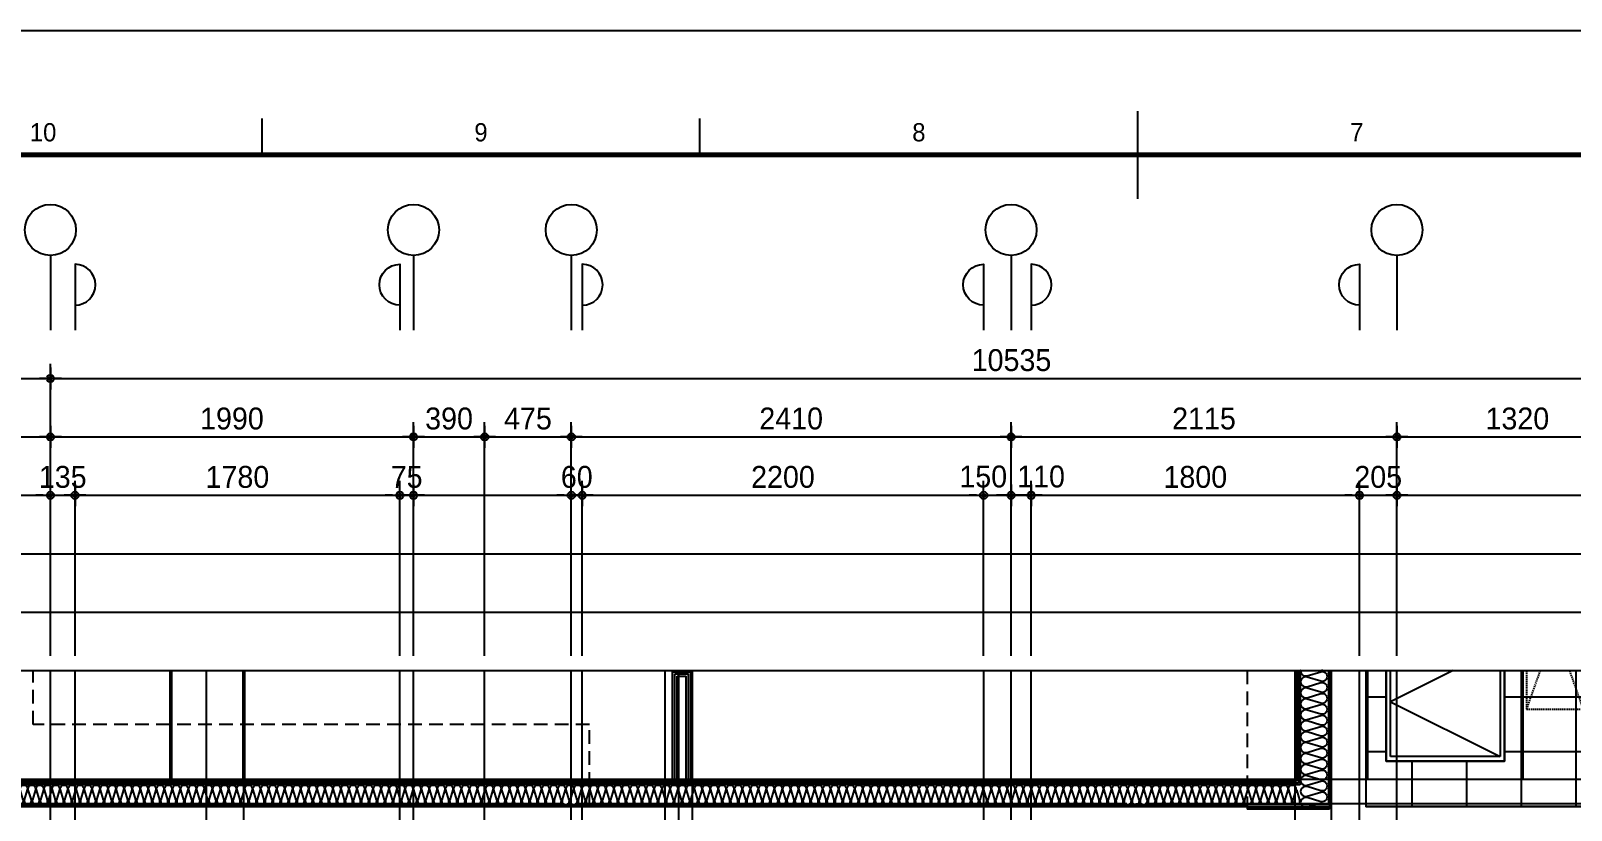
# Model space of a CAD drawing. Header units: millimetres. Extents: x -24416 to 92204, y -190080 to 23760.
# Drawn here: x 60927 to 69369, y -4271 to 0 of the extents above; entities that cross this region are included whole.
import ezdxf
from ezdxf.enums import TextEntityAlignment as Align
from ezdxf.xclip import XClip

# ---------------------------------------------------------------- set-up
doc = ezdxf.new("R2010")
doc.units = ezdxf.units.MM
doc.header["$LTSCALE"] = 50
doc.header["$XCLIPFRAME"] = 0
for name, pattern in [('AUDIT_D_220706163347-0', [0]), ('CEN', [62, 60, -1, 0, -1]), ('HD', [2.5, 1.5, -1]), ('HID', [2.3, 1.5, -0.8]), ('HIDDEN', [9.525, 6.35, -3.175])]:
    doc.linetypes.add(name, pattern=pattern)
doc.layers.get('defpoints').update_dxf_attribs({"color": 139})
for name, color, linetype in [('A-ELE8', 8, 'Continuous'), ('A-치수', 7, 'AUDIT_D_220706163347-0'), ('AA-BORD-FORM', 7, 'Continuous'), ('AA-BORD-TEXT', 3, 'Continuous'), ('AA-XXXX-DIMS', 7, 'Continuous'), ('CEN_CON', 1, 'CEN'), ('CEN_WALL', 12, 'CEN'), ('CONC', 2, 'Continuous'), ('dan1', 7, 'HID'), ('DIM', 7, 'AUDIT_D_220706163347-0'), ('ETC', 7, 'Continuous'), ('INS', 8, 'Continuous'), ('WAL_DRY', 7, 'Continuous'), ('바닥타일', 8, 'Continuous'), ('확장', 8, 'HIDDEN')]:
    doc.layers.add(name, color=color, linetype=linetype)
for name, color, linetype, plot in [('AA-XXXX-MC', 153, 'AUDIT_D_220706163347-0', False), ('Defpoint', 135, 'Continuous', False), ('MC', 135, 'Continuous', False)]:
    doc.layers.add(name, color=color, linetype=linetype, plot=plot)
doc.styles.add('HAUD01', font='Dotum.ttf')
doc.styles.add('맑은고딕', font='malgun.ttf', dxfattribs={"width": 0.9})
doc.dimstyles.new('DIM_40', dxfattribs={"dimscale": 40, "dimtxt": 3, "dimasz": 1, "dimexe": 2, "dimexo": 2, "dimgap": 1, "dimtad": 1, "dimdec": 0, "dimzin": 0, "dimdsep": 46, "dimtxsty": '맑은고딕', "dimblk1": 'DIMDOT', "dimblk2": 'DIMDOT', "dimsah": 1, "dimcen": 0.09, "dimdle": 2, "dimclrd": 7, "dimclre": 7, "dimclrt": 3, "dimadec": 0, "dimazin": 0, "dimtfac": 1, "dimtdec": 0, "dimtix": 1, "dimtmove": 2, "dimatfit": 3, "dimldrblk": 'DIMDOT', "dimfxl": 2, "dimtolj": 1, "dimtzin": 0, "dimarcsym": 0})

# ---------------------------------------------------------------- blocks, each defined once
blk = doc.blocks.new('DIMDOT')
at = {"layer": 'AA-XXXX-DIMS'}
for p, q in [((-1.5, 0), (1.5, 0)), ((0, -1.5), (0, 1.5))]:
    blk.add_line(p, q, dxfattribs=at)
for radius in [0.5, 0.25]:
    blk.add_circle((0, 0), radius, dxfattribs=at)
blk = doc.blocks.new('*D775')
at = {"layer": 'defpoints', "color": 0, "transparency": 16777216}
for p in [(21415, -25665.5), (10880, -27265.5), (21415, -27265.5)]:
    blk.add_point(p, dxfattribs=at)
at = {"layer": 'DIM', "color": 7, "lineweight": -2, "transparency": 16777216}
for p, q in [((10880, -27185.5), (10880, -25585.5)), ((21415, -27185.5), (21415, -25585.5)), ((10920, -25665.5), (21375, -25665.5))]:
    blk.add_line(p, q, dxfattribs=at)
at = {"layer": 'DIM', "color": 7, "lineweight": -2, "transparency": 16777216, "xscale": 40, "yscale": 40, "zscale": 40, "rotation": 180}
blk.add_blockref('DIMDOT', (10880, -25665.5), dxfattribs=at)
at = {"layer": 'DIM', "color": 7, "lineweight": -2, "transparency": 16777216, "xscale": 40, "yscale": 40, "zscale": 40}
blk.add_blockref('DIMDOT', (21415, -25665.5), dxfattribs=at)
at = {"layer": 'DIM', "color": 3, "transparency": 16777216, "insert": (16147.5, -25565.4), "char_height": 120, "attachment_point": 5, "style": 'HAUD01'}
blk.add_mtext('\\A1;10535', dxfattribs=at)
blk = doc.blocks.new('*D776')
at = {"layer": 'defpoints', "color": 0, "transparency": 16777216}
for p in [(12870, -25985.5), (10880, -27265.5), (12870, -27265.5)]:
    blk.add_point(p, dxfattribs=at)
at = {"layer": 'DIM', "color": 7, "lineweight": -2, "transparency": 16777216}
for p, q in [((10880, -27185.5), (10880, -25905.5)), ((12870, -27185.5), (12870, -25905.5)), ((10920, -25985.5), (12830, -25985.5))]:
    blk.add_line(p, q, dxfattribs=at)
at = {"layer": 'DIM', "color": 7, "lineweight": -2, "transparency": 16777216, "xscale": 40, "yscale": 40, "zscale": 40, "rotation": 180}
blk.add_blockref('DIMDOT', (10880, -25985.5), dxfattribs=at)
at = {"layer": 'DIM', "color": 7, "lineweight": -2, "transparency": 16777216, "xscale": 40, "yscale": 40, "zscale": 40}
blk.add_blockref('DIMDOT', (12870, -25985.5), dxfattribs=at)
at = {"layer": 'DIM', "color": 3, "transparency": 16777216, "insert": (11875, -25885.4), "char_height": 120, "attachment_point": 5, "style": 'HAUD01'}
blk.add_mtext('\\A1;1990', dxfattribs=at)
blk = doc.blocks.new('*D777')
at = {"layer": 'defpoints', "color": 0, "transparency": 16777216}
for p in [(13260, -25985.5), (12870, -27265.5), (13260, -27265.5)]:
    blk.add_point(p, dxfattribs=at)
at = {"layer": 'DIM', "color": 7, "lineweight": -2, "transparency": 16777216}
for p, q in [((12870, -27185.5), (12870, -25905.5)), ((13260, -27185.5), (13260, -25905.5)), ((12910, -25985.5), (13220, -25985.5))]:
    blk.add_line(p, q, dxfattribs=at)
at = {"layer": 'DIM', "color": 7, "lineweight": -2, "transparency": 16777216, "xscale": 40, "yscale": 40, "zscale": 40, "rotation": 180}
blk.add_blockref('DIMDOT', (12870, -25985.5), dxfattribs=at)
at = {"layer": 'DIM', "color": 7, "lineweight": -2, "transparency": 16777216, "xscale": 40, "yscale": 40, "zscale": 40}
blk.add_blockref('DIMDOT', (13260, -25985.5), dxfattribs=at)
at = {"layer": 'DIM', "color": 3, "transparency": 16777216, "insert": (13065, -25885.4), "char_height": 120, "attachment_point": 5, "style": 'HAUD01'}
blk.add_mtext('\\A1;390', dxfattribs=at)
blk = doc.blocks.new('*D778')
at = {"layer": 'defpoints', "color": 0, "transparency": 16777216}
for p in [(13735, -25985.5), (13260, -27265.5), (13735, -27265.5)]:
    blk.add_point(p, dxfattribs=at)
at = {"layer": 'DIM', "color": 7, "lineweight": -2, "transparency": 16777216}
for p, q in [((13260, -27185.5), (13260, -25905.5)), ((13735, -27185.5), (13735, -25905.5)), ((13300, -25985.5), (13695, -25985.5))]:
    blk.add_line(p, q, dxfattribs=at)
at = {"layer": 'DIM', "color": 7, "lineweight": -2, "transparency": 16777216, "xscale": 40, "yscale": 40, "zscale": 40, "rotation": 180}
blk.add_blockref('DIMDOT', (13260, -25985.5), dxfattribs=at)
at = {"layer": 'DIM', "color": 7, "lineweight": -2, "transparency": 16777216, "xscale": 40, "yscale": 40, "zscale": 40}
blk.add_blockref('DIMDOT', (13735, -25985.5), dxfattribs=at)
at = {"layer": 'DIM', "color": 3, "transparency": 16777216, "insert": (13497.5, -25885.4), "char_height": 120, "attachment_point": 5, "style": 'HAUD01'}
blk.add_mtext('\\A1;475', dxfattribs=at)
blk = doc.blocks.new('*D779')
at = {"layer": 'defpoints', "color": 0, "transparency": 16777216}
for p in [(16145, -25985.5), (13735, -27265.5), (16145, -27265.5)]:
    blk.add_point(p, dxfattribs=at)
at = {"layer": 'DIM', "color": 7, "lineweight": -2, "transparency": 16777216}
for p, q in [((13735, -27185.5), (13735, -25905.5)), ((16145, -27185.5), (16145, -25905.5)), ((13775, -25985.5), (16105, -25985.5))]:
    blk.add_line(p, q, dxfattribs=at)
at = {"layer": 'DIM', "color": 7, "lineweight": -2, "transparency": 16777216, "xscale": 40, "yscale": 40, "zscale": 40, "rotation": 180}
blk.add_blockref('DIMDOT', (13735, -25985.5), dxfattribs=at)
at = {"layer": 'DIM', "color": 7, "lineweight": -2, "transparency": 16777216, "xscale": 40, "yscale": 40, "zscale": 40}
blk.add_blockref('DIMDOT', (16145, -25985.5), dxfattribs=at)
at = {"layer": 'DIM', "color": 3, "transparency": 16777216, "insert": (14940, -25885.4), "char_height": 120, "attachment_point": 5, "style": 'HAUD01'}
blk.add_mtext('\\A1;2410', dxfattribs=at)
blk = doc.blocks.new('*D780')
at = {"layer": 'defpoints', "color": 0, "transparency": 16777216}
for p in [(18260, -25985.5), (16145, -27265.5), (18260, -27265.5)]:
    blk.add_point(p, dxfattribs=at)
at = {"layer": 'DIM', "color": 7, "lineweight": -2, "transparency": 16777216}
for p, q in [((16145, -27185.5), (16145, -25905.5)), ((18260, -27185.5), (18260, -25905.5)), ((16185, -25985.5), (18220, -25985.5))]:
    blk.add_line(p, q, dxfattribs=at)
at = {"layer": 'DIM', "color": 7, "lineweight": -2, "transparency": 16777216, "xscale": 40, "yscale": 40, "zscale": 40, "rotation": 180}
blk.add_blockref('DIMDOT', (16145, -25985.5), dxfattribs=at)
at = {"layer": 'DIM', "color": 7, "lineweight": -2, "transparency": 16777216, "xscale": 40, "yscale": 40, "zscale": 40}
blk.add_blockref('DIMDOT', (18260, -25985.5), dxfattribs=at)
at = {"layer": 'DIM', "color": 3, "transparency": 16777216, "insert": (17202.5, -25885.4), "char_height": 120, "attachment_point": 5, "style": 'HAUD01'}
blk.add_mtext('\\A1;2115', dxfattribs=at)
blk = doc.blocks.new('*D781')
at = {"layer": 'defpoints', "color": 0, "transparency": 16777216}
for p in [(19580, -25985.5), (18260, -27265.5), (19580, -27265.5)]:
    blk.add_point(p, dxfattribs=at)
at = {"layer": 'DIM', "color": 7, "lineweight": -2, "transparency": 16777216}
for p, q in [((18260, -27185.5), (18260, -25905.5)), ((19580, -27185.5), (19580, -25905.5)), ((18300, -25985.5), (19540, -25985.5))]:
    blk.add_line(p, q, dxfattribs=at)
at = {"layer": 'DIM', "color": 7, "lineweight": -2, "transparency": 16777216, "xscale": 40, "yscale": 40, "zscale": 40, "rotation": 180}
blk.add_blockref('DIMDOT', (18260, -25985.5), dxfattribs=at)
at = {"layer": 'DIM', "color": 7, "lineweight": -2, "transparency": 16777216, "xscale": 40, "yscale": 40, "zscale": 40}
blk.add_blockref('DIMDOT', (19580, -25985.5), dxfattribs=at)
at = {"layer": 'DIM', "color": 3, "transparency": 16777216, "insert": (18920, -25885.4), "char_height": 120, "attachment_point": 5, "style": 'HAUD01'}
blk.add_mtext('\\A1;1320', dxfattribs=at)
blk = doc.blocks.new('*D783')
at = {"layer": 'defpoints', "color": 0, "transparency": 16777216}
for p in [(11015, -26305.5), (10880, -27265.5), (11015, -27265.5)]:
    blk.add_point(p, dxfattribs=at)
at = {"layer": 'DIM', "color": 7, "lineweight": -2, "transparency": 16777216}
for p, q in [((10880, -27185.5), (10880, -26225.5)), ((11015, -27185.5), (11015, -26225.5)), ((10840, -26305.5), (10800, -26305.5)), ((10880, -26305.5), (11015, -26305.5)), ((11055, -26305.5), (11095, -26305.5))]:
    blk.add_line(p, q, dxfattribs=at)
at = {"layer": 'DIM', "color": 7, "lineweight": -2, "transparency": 16777216, "xscale": 40, "yscale": 40, "zscale": 40}
blk.add_blockref('DIMDOT', (10880, -26305.5), dxfattribs=at)
at = {"layer": 'DIM', "color": 7, "lineweight": -2, "transparency": 16777216, "xscale": 40, "yscale": 40, "zscale": 40, "rotation": 180}
blk.add_blockref('DIMDOT', (11015, -26305.5), dxfattribs=at)
at = {"layer": 'DIM', "color": 3, "transparency": 16777216, "insert": (10947.5, -26205.4), "char_height": 120, "attachment_point": 5, "style": 'HAUD01'}
blk.add_mtext('\\A1;135', dxfattribs=at)
blk = doc.blocks.new('*D784')
at = {"layer": 'defpoints', "color": 0, "transparency": 16777216}
for p in [(12795, -26305.5), (11015, -27265.5), (12795, -27265.5)]:
    blk.add_point(p, dxfattribs=at)
at = {"layer": 'DIM', "color": 7, "lineweight": -2, "transparency": 16777216}
for p, q in [((11015, -27185.5), (11015, -26225.5)), ((12795, -27185.5), (12795, -26225.5)), ((11055, -26305.5), (12755, -26305.5))]:
    blk.add_line(p, q, dxfattribs=at)
at = {"layer": 'DIM', "color": 7, "lineweight": -2, "transparency": 16777216, "xscale": 40, "yscale": 40, "zscale": 40, "rotation": 180}
blk.add_blockref('DIMDOT', (11015, -26305.5), dxfattribs=at)
at = {"layer": 'DIM', "color": 7, "lineweight": -2, "transparency": 16777216, "xscale": 40, "yscale": 40, "zscale": 40}
blk.add_blockref('DIMDOT', (12795, -26305.5), dxfattribs=at)
at = {"layer": 'DIM', "color": 3, "transparency": 16777216, "insert": (11905, -26205.4), "char_height": 120, "attachment_point": 5, "style": 'HAUD01'}
blk.add_mtext('\\A1;1780', dxfattribs=at)
blk = doc.blocks.new('*D785')
at = {"layer": 'defpoints', "color": 0, "transparency": 16777216}
for p in [(12870, -26305.5), (12795, -27265.5), (12870, -27265.5)]:
    blk.add_point(p, dxfattribs=at)
at = {"layer": 'DIM', "color": 7, "lineweight": -2, "transparency": 16777216}
for p, q in [((12795, -27185.5), (12795, -26225.5)), ((12870, -27185.5), (12870, -26225.5)), ((12755, -26305.5), (12715, -26305.5)), ((12795, -26305.5), (12870, -26305.5)), ((12910, -26305.5), (12950, -26305.5))]:
    blk.add_line(p, q, dxfattribs=at)
at = {"layer": 'DIM', "color": 7, "lineweight": -2, "transparency": 16777216, "xscale": 40, "yscale": 40, "zscale": 40}
blk.add_blockref('DIMDOT', (12795, -26305.5), dxfattribs=at)
at = {"layer": 'DIM', "color": 7, "lineweight": -2, "transparency": 16777216, "xscale": 40, "yscale": 40, "zscale": 40, "rotation": 180}
blk.add_blockref('DIMDOT', (12870, -26305.5), dxfattribs=at)
at = {"layer": 'DIM', "color": 3, "transparency": 16777216, "insert": (12832.5, -26205.4), "char_height": 120, "attachment_point": 5, "style": 'HAUD01'}
blk.add_mtext('\\A1;75', dxfattribs=at)
blk = doc.blocks.new('*D786')
at = {"layer": 'defpoints', "color": 0, "transparency": 16777216}
for p in [(13795, -26305.5), (13735, -27265.5), (13795, -27265.5)]:
    blk.add_point(p, dxfattribs=at)
at = {"layer": 'DIM', "color": 7, "lineweight": -2, "transparency": 16777216}
for p, q in [((13735, -27185.5), (13735, -26225.5)), ((13795, -27185.5), (13795, -26225.5)), ((13695, -26305.5), (13655, -26305.5)), ((13735, -26305.5), (13795, -26305.5)), ((13835, -26305.5), (13875, -26305.5))]:
    blk.add_line(p, q, dxfattribs=at)
at = {"layer": 'DIM', "color": 7, "lineweight": -2, "transparency": 16777216, "xscale": 40, "yscale": 40, "zscale": 40}
blk.add_blockref('DIMDOT', (13735, -26305.5), dxfattribs=at)
at = {"layer": 'DIM', "color": 7, "lineweight": -2, "transparency": 16777216, "xscale": 40, "yscale": 40, "zscale": 40, "rotation": 180}
blk.add_blockref('DIMDOT', (13795, -26305.5), dxfattribs=at)
at = {"layer": 'DIM', "color": 3, "transparency": 16777216, "insert": (13765, -26205.4), "char_height": 120, "attachment_point": 5, "style": 'HAUD01'}
blk.add_mtext('\\A1;60', dxfattribs=at)
blk = doc.blocks.new('*D787')
at = {"layer": 'defpoints', "color": 0, "transparency": 16777216}
for p in [(15995, -26305.5), (13795, -27265.5), (15995, -27265.5)]:
    blk.add_point(p, dxfattribs=at)
at = {"layer": 'DIM', "color": 7, "lineweight": -2, "transparency": 16777216}
for p, q in [((13795, -27185.5), (13795, -26225.5)), ((15995, -27185.5), (15995, -26225.5)), ((13835, -26305.5), (15955, -26305.5))]:
    blk.add_line(p, q, dxfattribs=at)
at = {"layer": 'DIM', "color": 7, "lineweight": -2, "transparency": 16777216, "xscale": 40, "yscale": 40, "zscale": 40, "rotation": 180}
blk.add_blockref('DIMDOT', (13795, -26305.5), dxfattribs=at)
at = {"layer": 'DIM', "color": 7, "lineweight": -2, "transparency": 16777216, "xscale": 40, "yscale": 40, "zscale": 40}
blk.add_blockref('DIMDOT', (15995, -26305.5), dxfattribs=at)
at = {"layer": 'DIM', "color": 3, "transparency": 16777216, "insert": (14895, -26205.4), "char_height": 120, "attachment_point": 5, "style": 'HAUD01'}
blk.add_mtext('\\A1;2200', dxfattribs=at)
blk = doc.blocks.new('*D788')
at = {"layer": 'defpoints', "color": 0, "transparency": 16777216}
for p in [(16145, -26305.5), (15995, -27265.5), (16145, -27265.5)]:
    blk.add_point(p, dxfattribs=at)
at = {"layer": 'DIM', "color": 7, "lineweight": -2, "transparency": 16777216}
for p, q in [((15995, -27185.5), (15995, -26225.5)), ((16145, -27185.5), (16145, -26225.5)), ((15955, -26305.5), (15915, -26305.5)), ((15995, -26305.5), (16145, -26305.5)), ((16185, -26305.5), (16225, -26305.5))]:
    blk.add_line(p, q, dxfattribs=at)
at = {"layer": 'DIM', "color": 7, "lineweight": -2, "transparency": 16777216, "xscale": 40, "yscale": 40, "zscale": 40}
blk.add_blockref('DIMDOT', (15995, -26305.5), dxfattribs=at)
at = {"layer": 'DIM', "color": 7, "lineweight": -2, "transparency": 16777216, "xscale": 40, "yscale": 40, "zscale": 40, "rotation": 180}
blk.add_blockref('DIMDOT', (16145, -26305.5), dxfattribs=at)
at = {"layer": 'DIM', "color": 3, "transparency": 16777216, "insert": (15992.6, -26203.2), "char_height": 120, "attachment_point": 5, "style": 'HAUD01'}
blk.add_mtext('\\A1;150', dxfattribs=at)
blk = doc.blocks.new('*D789')
at = {"layer": 'defpoints', "color": 0, "transparency": 16777216}
for p in [(16255, -26305.5), (16145, -27265.5), (16255, -27265.5)]:
    blk.add_point(p, dxfattribs=at)
at = {"layer": 'DIM', "color": 7, "lineweight": -2, "transparency": 16777216}
for p, q in [((16145, -27185.5), (16145, -26225.5)), ((16255, -27185.5), (16255, -26225.5)), ((16105, -26305.5), (16065, -26305.5)), ((16145, -26305.5), (16255, -26305.5)), ((16295, -26305.5), (16335, -26305.5))]:
    blk.add_line(p, q, dxfattribs=at)
at = {"layer": 'DIM', "color": 7, "lineweight": -2, "transparency": 16777216, "xscale": 40, "yscale": 40, "zscale": 40}
blk.add_blockref('DIMDOT', (16145, -26305.5), dxfattribs=at)
at = {"layer": 'DIM', "color": 7, "lineweight": -2, "transparency": 16777216, "xscale": 40, "yscale": 40, "zscale": 40, "rotation": 180}
blk.add_blockref('DIMDOT', (16255, -26305.5), dxfattribs=at)
at = {"layer": 'DIM', "color": 3, "transparency": 16777216, "insert": (16309.5, -26203.2), "char_height": 120, "attachment_point": 5, "style": 'HAUD01'}
blk.add_mtext('\\A1;110', dxfattribs=at)
blk = doc.blocks.new('*D790')
at = {"layer": 'defpoints', "color": 0, "transparency": 16777216}
for p in [(18055, -26305.5), (16255, -27265.5), (18055, -27265.5)]:
    blk.add_point(p, dxfattribs=at)
at = {"layer": 'DIM', "color": 7, "lineweight": -2, "transparency": 16777216}
for p, q in [((16255, -27185.5), (16255, -26225.5)), ((18055, -27185.5), (18055, -26225.5)), ((16295, -26305.5), (18015, -26305.5))]:
    blk.add_line(p, q, dxfattribs=at)
at = {"layer": 'DIM', "color": 7, "lineweight": -2, "transparency": 16777216, "xscale": 40, "yscale": 40, "zscale": 40, "rotation": 180}
blk.add_blockref('DIMDOT', (16255, -26305.5), dxfattribs=at)
at = {"layer": 'DIM', "color": 7, "lineweight": -2, "transparency": 16777216, "xscale": 40, "yscale": 40, "zscale": 40}
blk.add_blockref('DIMDOT', (18055, -26305.5), dxfattribs=at)
at = {"layer": 'DIM', "color": 3, "transparency": 16777216, "insert": (17155, -26205.4), "char_height": 120, "attachment_point": 5, "style": 'HAUD01'}
blk.add_mtext('\\A1;1800', dxfattribs=at)
blk = doc.blocks.new('*D791')
at = {"layer": 'defpoints', "color": 0, "transparency": 16777216}
for p in [(18260, -26305.5), (18055, -27265.5), (18260, -27265.5)]:
    blk.add_point(p, dxfattribs=at)
at = {"layer": 'DIM', "color": 7, "lineweight": -2, "transparency": 16777216}
for p, q in [((18055, -27185.5), (18055, -26225.5)), ((18260, -27185.5), (18260, -26225.5)), ((18015, -26305.5), (17975, -26305.5)), ((18055, -26305.5), (18260, -26305.5)), ((18300, -26305.5), (18340, -26305.5))]:
    blk.add_line(p, q, dxfattribs=at)
at = {"layer": 'DIM', "color": 7, "lineweight": -2, "transparency": 16777216, "xscale": 40, "yscale": 40, "zscale": 40}
blk.add_blockref('DIMDOT', (18055, -26305.5), dxfattribs=at)
at = {"layer": 'DIM', "color": 7, "lineweight": -2, "transparency": 16777216, "xscale": 40, "yscale": 40, "zscale": 40, "rotation": 180}
blk.add_blockref('DIMDOT', (18260, -26305.5), dxfattribs=at)
at = {"layer": 'DIM', "color": 3, "transparency": 16777216, "insert": (18157.5, -26205.4), "char_height": 120, "attachment_point": 5, "style": 'HAUD01'}
blk.add_mtext('\\A1;205', dxfattribs=at)
blk = doc.blocks.new('중심')
at = {"layer": 'DIM'}
blk.add_line((-350, 0), (0, 0), dxfattribs=at)
blk.add_circle((-470, 0), 120, dxfattribs=at)
blk = doc.blocks.new('XR-FORM 청주월명')
at = {"layer": 'AA-BORD-FORM', "color": 2}
for p, q in [((421, 571), (421, 583)), ((301, 577), (301, 582)), ((361, 577), (361, 582))]:
    blk.add_line(p, q, dxfattribs=at)
at = {"layer": 'AA-BORD-FORM', "color": 1}
blk.add_lwpolyline([(0, 0), (841, 0), (841, 594), (0, 594)], close=True, dxfattribs=at)
at = {"layer": 'AA-BORD-FORM', "color": 2, "const_width": 0.682}
blk.add_lwpolyline([(21, 17), (21, 577), (821, 577), (821, 17)], close=True, dxfattribs=at)
at = {"layer": 'AA-BORD-TEXT', "color": 7, "style": 'HAUD01'}
for s, p in [('10', (271, 580.1)), ('9', (331, 580.1)), ('8', (391, 580.1)), ('7', (451, 580.1))]:
    blk.add_text(s, height=2.5, dxfattribs=at).set_placement(p, align=Align.MIDDLE_CENTER)
blk = doc.blocks.new('A$C24669fbc')
at = {"layer": 'Defpoint'}
blk.add_lwpolyline([(1650, 850), (0, 850), (0, 0), (1650, 0)], close=True, dxfattribs=at)
at = {"layer": 'ETC', "linetype": 'HD', "ltscale": 0.6}
for points in [[(100, 750), (750, 750), (750, 100), (100, 100)], [(125, 725), (725, 725), (725, 125), (125, 125)]]:
    blk.add_lwpolyline(points, close=True, dxfattribs=at)
blk.add_lwpolyline([(125, 125), (425, 725), (725, 125)], dxfattribs=at)
at = {"layer": 'ETC', "linetype": 'HD', "ltscale": 10}
for points in [[(1550, 750), (900, 750), (900, 100), (1550, 100)], [(1525, 725), (925, 725), (925, 125), (1525, 125)]]:
    blk.add_lwpolyline(points, close=True, dxfattribs=at)
blk.add_lwpolyline([(925, 125), (1225, 725), (1525, 125)], dxfattribs=at)
blk = doc.blocks.new('A$C8273e713')
at = {"layer": 'A-ELE8', "linetype": 'HID', "ltscale": 0.1}
for p, q in [((0, 310), (880, 0)), ((0, 0), (880, 310))]:
    blk.add_line(p, q, dxfattribs=at)
blk.add_lwpolyline([(0, 310), (880, 310), (880, 0), (0, 0)], close=True, dxfattribs=at)
blk = doc.blocks.new('insul1')
blk.add_lwpolyline([(0, 0.25, 1.344031), (0.35, 0.25), (0.2, 0.75, -1.344031), (0.55, 0.75), (0.4, 0.25)], format="xyb")
blk = doc.blocks.new('U-76A(확장)3')
at = {"layer": '바닥타일'}
h = blk.add_hatch(dxfattribs=at)
h.set_pattern_fill('_USER', color=256, scale=300, double=1, pattern_type=0)
h.set_pattern_definition([(0, (498351.77, 179302.88), (0, 300), []), (90, (498351.77, 179302.88), (-300, 2e-14), [])])
h.paths.add_polyline_path([(13145, 1380), (13795, 1380), (13795, 730), (13145, 730)], flags=16)
h.paths.add_polyline_path([(14045, 200), (14045, 1490), (12245, 1490), (12245, 200)])
at = {"layer": 'CEN_CON'}
for p, q in [((14030, -300), (14030, 10335)), ((12085, 1680), (14595, 1680))]:
    blk.add_line(p, q, dxfattribs=at)
at = {"layer": 'CEN_WALL'}
for p, q in [((14595, 7845), (11865, 7845)), ((14595, 5255), (9975, 5255))]:
    blk.add_line(p, q, dxfattribs=at)
at = {"layer": 'CONC'}
for p, q in [((14045, 2140), (14045, 9245)), ((14045, 2140), (14058, 2140)), ((14058, 1690), (14058, 2140)), ((12120, 1690), (14058, 1690)), ((12120, 1490), (14045, 1490)), ((14045, 200), (14045, 1490))]:
    blk.add_line(p, q, dxfattribs=at)
at = {"layer": 'dan1'}
for points in [[(14045, 5745), (13595, 5745), (13595, 8795), (12415, 8795), (12415, 7380), (10285, 7380)], [(10285, 2140), (14045, 2140)]]:
    blk.add_lwpolyline(points, dxfattribs=at)
at = {"layer": 'INS'}
for p, q in [((14035, 1695), (14035, 9240)), ((13925, 1850), (13925, 9085)), ((14045, 2140), (14045, 1690)), ((12105, 1850), (13925, 1850)), ((12105, 1695), (14035, 1695))]:
    blk.add_line(p, q, dxfattribs=at)
blk.add_lwpolyline([(13145, 1380), (13795, 1380), (13795, 730), (13145, 730)], close=True, dxfattribs=at)
at = {"layer": 'MC'}
for p, q in [((13895, -300), (13895, 10335)), ((14595, 7640), (11865, 7640)), ((14595, 5330), (9975, 5330)), ((14595, 5180), (9975, 5180)), ((9975, 1880), (14595, 1880))]:
    blk.add_line(p, q, dxfattribs=at)
at = {"layer": 'WAL_DRY'}
for p, q in [((13905, 1870), (13905, 9065)), ((13915, 1860), (13915, 9075)), ((13905, 5290), (13305, 5290)), ((13305, 5290), (13305, 5190)), ((13905, 5277.5), (13317.5, 5277.5)), ((13317.5, 5277.5), (13317.5, 5202.5)), ((13905, 5265), (13330, 5265)), ((13330, 5265), (13330, 5215)), ((13905, 5190), (13305, 5190)), ((13905, 5202.5), (13317.5, 5202.5)), ((13905, 5215), (13330, 5215)), ((12105, 1870), (13905, 1870)), ((12105, 1860), (13915, 1860))]:
    blk.add_line(p, q, dxfattribs=at)
at = {"layer": '확장', "ltscale": 0.5, "const_width": 20, "flags": 128}
for points in [[(13905, 8040), (12105, 8040)], [(13905, 7640), (12105, 7640)]]:
    blk.add_lwpolyline(points, dxfattribs=at)
at = {"layer": 'A-ELE8', "linetype": 'HID', "ltscale": 0.1}
blk.add_blockref('A$C8273e713', (12630, 300), dxfattribs=at)
at = {"layer": 'ETC', "linetype": 'HD', "ltscale": 10}
blk.add_blockref('A$C24669fbc', (12245, 630), dxfattribs=at)
at = {"layer": 'INS', "xscale": 110, "yscale": 110, "zscale": 110, "rotation": 270, "row_count": 1, "column_count": 164, "row_spacing": 2.524354896707238e-29, "column_spacing": 44}
blk.add_blockref('insul1', (13925, 9085), dxfattribs=at)
at = {"layer": 'INS', "xscale": 150.0000000000001, "yscale": 150.0000000000001, "zscale": 150.0000000000001, "row_count": 1, "column_count": 32, "row_spacing": 3.155443620884047e-30, "column_spacing": 60.00000000000006}
blk.add_blockref('insul1', (12105, 1700), dxfattribs=at)
blk = doc.blocks.new('DIM-1108')
at = {"layer": 'DIM'}
for points in [[(11015, -25263.7, 1), (11015, -25039.7), (11015, -25399.7)], [(12795, -25263.7, -1), (12795, -25039.7), (12795, -25399.7)], [(13795, -25263.7, 1), (13795, -25039.7), (13795, -25399.7)], [(15995, -25263.7, -1), (15995, -25039.7), (15995, -25399.7)], [(16255, -25263.7, 1), (16255, -25039.7), (16255, -25399.7)], [(18055, -25263.7, -1), (18055, -25039.7), (18055, -25399.7)]]:
    blk.add_lwpolyline(points, format="xyb", dxfattribs=at)
at = {"layer": 'A-치수', "xscale": 1.166666666666666, "yscale": 1.166666666666666, "zscale": 1.166666666666666, "rotation": 270}
for p in [(10880, -25399.7), (12870, -25399.7), (13735, -25399.7), (16145, -25399.7), (18260, -25399.7)]:
    blk.add_blockref('중심', p, dxfattribs=at)
at = {"layer": 'DIM'}
for base, p1, p2, picture, middle in [((21415, -25665.5), (10880, -27265.5), (21415, -27265.5), '*D775', (16147.5, -25565.4)), ((12870, -25985.5), (10880, -27265.5), (12870, -27265.5), '*D776', (11875, -25885.4)), ((13260, -25985.5), (12870, -27265.5), (13260, -27265.5), '*D777', (13065, -25885.4)), ((13735, -25985.5), (13260, -27265.5), (13735, -27265.5), '*D778', (13497.5, -25885.4)), ((16145, -25985.5), (13735, -27265.5), (16145, -27265.5), '*D779', (14940, -25885.4)), ((18260, -25985.5), (16145, -27265.5), (18260, -27265.5), '*D780', (17202.5, -25885.4)), ((19580, -25985.5), (18260, -27265.5), (19580, -27265.5), '*D781', (18920, -25885.4)), ((11015, -26305.5), (10880, -27265.5), (11015, -27265.5), '*D783', (10947.5, -26205.4)), ((12795, -26305.5), (11015, -27265.5), (12795, -27265.5), '*D784', (11905, -26205.4)), ((12870, -26305.5), (12795, -27265.5), (12870, -27265.5), '*D785', (12832.5, -26205.4)), ((13795, -26305.5), (13735, -27265.5), (13795, -27265.5), '*D786', (13765, -26205.4)), ((15995, -26305.5), (13795, -27265.5), (15995, -27265.5), '*D787', (14895, -26205.4)), ((18055, -26305.5), (16255, -27265.5), (18055, -27265.5), '*D790', (17155, -26205.4)), ((18260, -26305.5), (18055, -27265.5), (18260, -27265.5), '*D791', (18157.5, -26205.4))]:
    dim = blk.add_linear_dim(base=base, p1=p1, p2=p2, dimstyle='DIM_40', override={"dimscale": 40, "dimtxsty": 'HAUD01'}, dxfattribs=at)
    dim.commit()
    dim.dimension.update_dxf_attribs({"geometry": picture, "text_midpoint": middle})
for base, p1, p2, picture, middle in [((16145, -26305.5), (15995, -27265.5), (16145, -27265.5), '*D788', (15992.6, -26203.2)), ((16255, -26305.5), (16145, -27265.5), (16255, -27265.5), '*D789', (16309.5, -26203.2))]:
    dim = blk.add_linear_dim(base=base, p1=p1, p2=p2, dimstyle='DIM_40', override={"dimscale": 40, "dimtxsty": 'HAUD01'}, dxfattribs=at)
    dim.commit()
    dim.dimension.update_dxf_attribs({"geometry": picture, "text_midpoint": middle, "dimtype": 128})

msp = doc.modelspace()

# ---------------------------------------------------------------- linework, layer by layer
at = {"layer": 'AA-XXXX-MC'}
for p, q in [((61169, -11192.1), (61169, -3505.5)), ((62949, -11192.1), (62949, -3505.5)), ((63949, -6017.1), (63949, -3505.5)), ((66149, -6017.1), (66149, -3505.5)), ((66409, -4377.1), (66409, -3505.5)), ((68209, -4377.1), (68209, -3505.5))]:
    msp.add_line(p, q, dxfattribs=at)
at = {"layer": 'CEN_CON'}
for p, q in [((61034, -11192.1), (61034, -3505.5)), ((63024, -11192.1), (63024, -3505.5)), ((63414, -4377.1), (63414, -3505.5)), ((63889, -6017.1), (63889, -3505.5)), ((66299, -4377.1), (66299, -3505.5)), ((68414, -4377.1), (68414, -3505.5))]:
    msp.add_line(p, q, dxfattribs=at)
at = {"layer": 'defpoints'}
for points in [[(73469, -21432.1), (58028.8, -21432.1), (58028.8, -1905.5), (73469, -1905.5)], [(73149, -21112.1), (58348.8, -21112.1), (58348.8, -2225.5), (73149, -2225.5)], [(72829, -20792.1), (58668.8, -20792.1), (58668.8, -2545.5), (72829, -2545.5)], [(72509, -20472.1), (58988.8, -20472.1), (58988.8, -2865.5), (72509, -2865.5)], [(72189, -20152.1), (59308.8, -20152.1), (59308.8, -3185.5), (72189, -3185.5)], [(71869, -19832.1), (59628.8, -19832.1), (59628.8, -3505.5), (71869, -3505.5)]]:
    msp.add_lwpolyline(points, close=True, dxfattribs=at)

# ---------------------------------------------------------------- block references
msp.add_blockref('DIM-1108', (50153.9, 23760))
at = {"xscale": 40, "yscale": 40, "zscale": 40}
msp.add_blockref('XR-FORM 청주월명', (50153.9, -23760), dxfattribs=at)
ref = msp.add_blockref('U-76A(확장)3', (69734, 9792.9), dxfattribs=dict(xscale=-1, rotation=90))
XClip(ref).set_block_clipping_path([(13298.4077166072, -2135.0000000001), (29625.0000000005, 10105.1364734632)])

doc.saveas('drawing.dxf')
